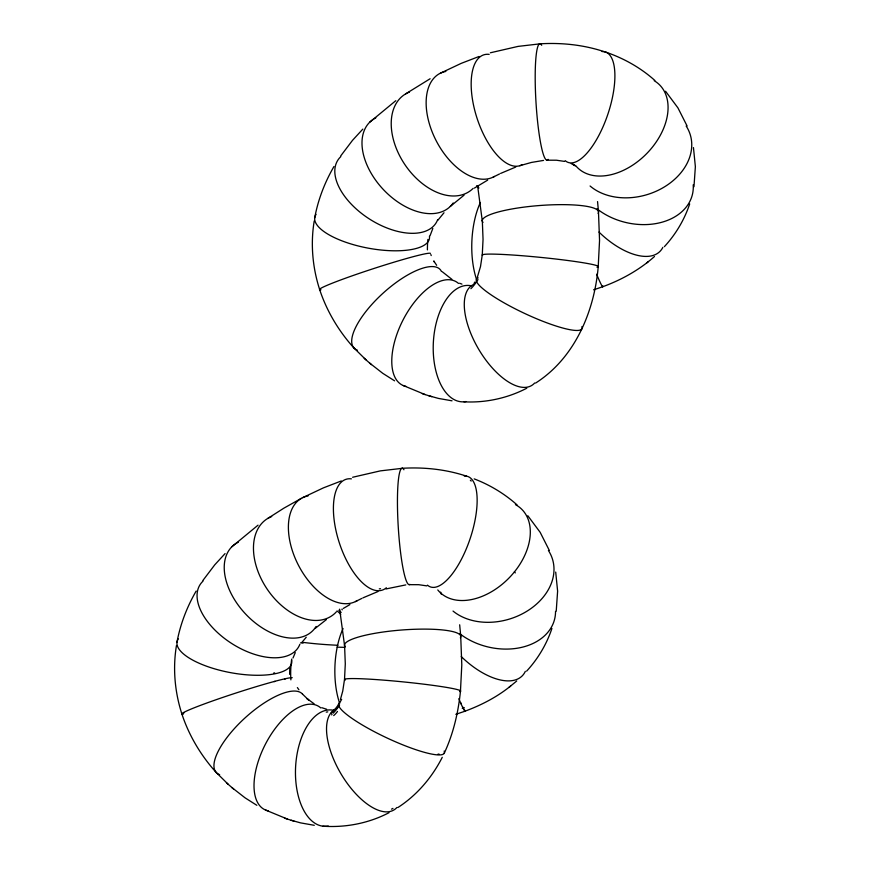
<?xml version="1.0" encoding="UTF-8"?>
<svg xmlns="http://www.w3.org/2000/svg" width="870" height="870" viewBox="0 0 870 870"><rect width="100%" height="100%" fill="white"/><g stroke="black" fill="none" stroke-linecap="round" stroke-linejoin="round"><path stroke-width="1.3" d="M344.52 679.372L345.292 663.897L344.553 644.822M482.274 254.899L483.046 239.413L482.306 220.349M460.458 691.204L461.796 664.93L460.741 636.829M598.212 266.731L599.55 240.457L598.495 212.356M344.498 679.514L342.747 691.052L340.409 699.534M482.252 255.04L480.501 266.579L477.325 277.28M460.48 691.063C458.294 712.432 453.368 733.671 444.265 753.192M598.234 266.59C594.384 311.493 574.798 358.048 535.637 383.05M556.224 611.186L557.616 591.143L555.702 572.068M693.977 186.713L695.369 166.659L693.455 147.595M176.469 645.464C172.651 668.334 174.783 692.052 181.917 714.074M314.222 220.991C310.405 243.861 312.537 267.579 319.671 289.59M176.936 642.419C180.253 624.312 186.963 606.934 196.174 591.034M314.701 217.946C318.007 199.839 324.717 182.461 333.928 166.551M430.03 235.77L432.825 228.462M689.682 203.961C684.407 219.773 675.675 234.421 664.375 246.667M551.928 628.434C546.654 644.246 537.921 658.894 526.622 671.14M292.994 658.024L295.278 652.63M442.264 757.302C432.042 777.443 416.915 795.234 397.884 807.534M474.487 282.87L474.976 282.076M473.987 283.609L474.879 282.358L474.454 282.957M340.67 155.98L352.502 140.353L362.823 129.119M202.917 580.453L214.749 564.837L225.069 553.592M437.827 220.273L444.004 212.758M301.933 642.343L306.251 637.231M369.761 122.17L395.806 100.681M450.334 206.397L464.058 195.174M232.007 546.643L258.053 525.154M602.812 286.698C621.648 279.814 639.45 269.863 654.49 256.509M646.704 262.936L648.444 261.5M465.048 711.182C481.393 705.102 497.118 697 510.69 685.973M508.939 687.42L516.736 680.982M314.994 628.553L326.304 619.657M405.714 93.851L430.128 78.746M267.96 518.324L283.859 508.178L301.346 498.358M474.411 188.083L487.668 180.123M343.215 608.489L349.914 604.596M526.774 388.216C507.525 398.221 485.58 402.995 463.906 401.81M389.02 812.689C368.804 823.27 345.629 827.783 322.9 826.195M440.394 73.2L461.176 63.379L479.087 56.474M493.192 177.11L499.576 173.935M302.64 497.673L323.422 487.863L341.323 480.947M355.438 601.594L361.822 598.408M500.641 173.413L515.747 167.051M362.888 597.886L377.993 591.524M462.253 708.354L464.286 707.625M602.682 286.763L593.568 289.84M464.928 711.247L455.815 714.313M519.76 165.713L531.494 162.429L543.554 160.417M490.354 52.787L518.107 46.393L540.118 43.837M352.6 477.271L380.353 470.877L402.364 468.31M385.954 588.957L405.801 584.901M539.911 43.826C561.596 42.521 583.607 44.816 604.269 51.689M546.936 160.189L556.474 160.221L564.554 161.407M402.157 468.299C423.842 467.005 445.853 469.289 466.516 476.162M409.172 584.662L418.72 584.694L426.8 585.88M344.607 647.367L337.168 647.149M300.552 642.843L303.097 643.158M452.041 400.82L438.393 398.406L428.932 395.785M314.287 825.304L300.639 822.889L291.167 820.269M326.642 709.257L321.846 707.712M403.278 385.54L425.136 394.578M265.524 810.024L287.383 819.051M461.937 284.131L459.599 283.239M422.331 393.697L431.77 396.676M284.577 818.181L294.006 821.149M604.835 51.808C623.181 57.953 640.429 67.523 654.86 80.464M474.183 478.881C489.897 484.894 504.535 493.736 517.106 504.937M571.177 163.571L575.353 165.8L572.775 164.18L574.722 165.441M394.599 380.832L382.767 373.328L369.576 363.007M256.846 805.315L245.014 797.801L231.822 787.491M451.878 279.324L442.232 271.712M314.124 703.797L306.969 698.566L308.839 700.198L302.488 694.097M353.829 347.859L365.987 359.854M216.075 772.342L228.234 784.327M364.204 358.299L371.436 364.639M226.45 782.772L233.682 789.112M353.775 347.804C338.604 330.937 326.718 311.036 319.616 289.46M216.021 772.277C200.85 755.421 188.964 735.509 181.863 713.944M665.55 91.241L677.926 107.869L687.104 126.009M527.796 515.714L540.172 532.342L549.351 550.482M436.675 265.296L433.749 260.946L434.456 262.12M297.366 687.572L298.921 689.769M430.835 254.518L431.215 255.562M477.63 185.865L482.295 220.947M339.659 609.152L344.542 645.42M597.549 201.579L598.506 211.758M459.675 624.79L460.752 636.242M342.312 609.826A56.43 14.551 -10.6 0 1 341.845 609.196M345.26 646.823A58.29 10.864 -4.4 0 1 401.527 630.021A58.29 10.864 -4.4 0 1 460.35 637.84M345.238 680.101A58.29 3.447 5.7 0 1 402.701 681.841A58.29 3.447 5.7 0 1 459.675 691.606M439.046 754.083A56.43 10.179 25.1 0 1 438.023 754.138M444.178 751.049A58.29 10.516 25.1 0 1 389.51 739.13A58.29 10.516 25.1 0 1 339.333 702.949M337.484 711.453A26.415 22.283 -85 0 1 333.699 715.575M392.946 808.393A56.43 26.296 59.5 0 1 391.489 809.133M331.622 714.901A56.43 26.296 59.5 0 1 332.014 714.368M396.905 807.48A58.29 27.155 59.5 0 1 341.888 775.322A58.29 27.155 59.5 0 1 336.603 708.648M328.294 826.021A58.29 31.885 -86.6 0 1 295.561 767.71A58.29 31.885 -86.6 0 1 333.612 710.301M268.21 810.84A58.29 29.004 -62.8 0 1 265.187 744.644A58.29 29.004 -62.8 0 1 320.823 707.973M326.239 712.139A56.43 30.885 -86.6 0 1 327.783 711.877M219.653 774.659A58.29 20.913 -42.3 0 1 241.294 721.426A58.29 20.913 -42.3 0 1 302.542 694.162M183.722 713.15A56.43 3.099 -18 0 1 183.972 712.889M274.083 681.645A56.43 3.099 -18 0 1 275.072 681.384M284.762 679.035A56.43 3.099 -18 0 1 285.371 678.904M183.233 714.237A58.29 3.208 -18 0 1 227.516 695.815A58.29 3.208 -18 0 1 292.244 677.686M274.67 672.858A56.43 19.858 10.5 0 1 273.68 673.065M291.58 660.015A58.29 20.51 10.5 0 1 230.278 672.597A58.29 20.51 10.5 0 1 178.317 638.874M299.867 644.268A58.29 32.451 32.7 0 1 231.007 643.039A58.29 32.451 32.7 0 1 203.036 581.116M316.104 626.454A58.29 36.747 46.8 0 1 244.97 613.35A58.29 36.747 46.8 0 1 238.326 542.206M336.309 611.893A58.29 38.541 56 0 1 267.231 589.229A58.29 38.541 56 0 1 271.701 516.541M357.353 600.528A58.29 34.343 62.5 0 1 296.833 561.987A58.29 34.343 62.5 0 1 308.078 495.922M380.516 588.675A56.43 25.219 71.9 0 1 379.287 588.87M386.367 587.761A58.29 26.046 71.9 0 1 339.104 542.173A58.29 26.046 71.9 0 1 351.404 478.848M409.868 584.357A58.29 7.438 86.5 0 1 398.025 522.924A58.29 7.438 86.5 0 1 403.941 469.756M470.355 480.207A56.43 21.413 -71.4 0 1 471.159 481.066M464.275 476.042A58.29 22.12 -71.4 0 1 470.039 538.921A58.29 22.12 -71.4 0 1 427.453 585.14M515.442 504.622A58.29 39.302 -45.4 0 1 511.136 575.744A58.29 39.302 -45.4 0 1 437.784 589.947M514.387 571.884A160.635 102.845 -6.9 0 1 515.301 572.884M548.404 550.503A58.29 44.413 -17.5 0 1 527.764 610.696A58.29 44.413 -17.5 0 1 453.031 611.066M441.329 594.286A58.29 44.413 -17.5 0 1 440.709 592.144M555.538 611.371A58.29 42.717 13.3 0 1 521.608 647.367A58.29 42.717 13.3 0 1 459.654 633.621M525.339 671.336A58.29 29.569 45.2 0 1 461.23 656.545M464.134 709.398A56.43 2.153 69.8 0 1 462.601 706.788M461.317 704.08A56.43 2.153 69.8 0 1 460.774 702.862M465.058 710.398A58.29 2.218 69.8 0 1 458.849 698.697M339.659 703.286A56.43 25.458 -87.7 0 1 343.063 628.521M337.919 645.268A369.217 207.223 -17.7 0 1 303.63 642.462M336.962 610.936A56.43 30.243 -82.2 0 1 340.768 614.318M341.649 699.36A56.43 30.243 -82.2 0 1 331.155 713.172M290.885 679.872A56.43 30.243 -82.2 0 1 291.7 659.09M338.821 610.24A58.29 31.233 -82.2 0 1 341.171 612.458M339.594 705.091A58.29 31.233 -82.2 0 1 333.156 713.193M289.656 674.37A58.29 31.233 -82.2 0 1 289.797 668.53M494.486 176.425A58.29 34.343 62.5 0 1 434.326 136.949A58.29 34.343 62.5 0 1 445.831 71.438M473.16 188.355A58.29 38.541 56 0 1 404.441 163.941A58.29 38.541 56 0 1 409.455 92.068M522.065 164.724A58.29 26.046 71.9 0 1 476.064 115.101A58.29 26.046 71.9 0 1 489.157 54.375M548.111 159.33A58.29 7.438 86.5 0 1 535.887 100.496A58.29 7.438 86.5 0 1 541.695 45.283M602.029 51.569A58.29 22.12 -71.4 0 1 607.793 114.448A58.29 22.12 -71.4 0 1 565.206 160.656M654.24 80.736A58.29 39.302 -45.4 0 1 648.302 151.913A58.29 39.302 -45.4 0 1 575.538 165.474M686.158 126.019A58.29 44.413 -17.5 0 1 665.061 186.506A58.29 44.413 -17.5 0 1 590.088 186.006M693.216 184.821A58.29 42.717 13.3 0 1 660.363 222.644A58.29 42.717 13.3 0 1 596.994 208.822M662.842 247.374A58.29 29.569 45.2 0 1 598.984 232.072M602.812 285.925A58.29 2.218 69.8 0 1 596.602 274.224M476.542 279.444A58.29 26.296 -87.7 0 1 480.392 202.46M476.575 185.767A58.29 31.233 -82.2 0 1 478.924 187.974M478.011 279.585A58.29 31.233 -82.2 0 1 470.909 288.709M427.409 249.886A58.29 31.233 -82.2 0 1 427.888 239.413M483.013 222.35A58.29 10.864 -4.4 0 1 539.28 205.548A58.29 10.864 -4.4 0 1 598.103 213.367M482.567 255.388A58.29 3.447 5.7 0 1 543.228 257.65A58.29 3.447 5.7 0 1 596.983 267.22M581.932 326.576A58.29 10.516 25.1 0 1 524.73 313.483A58.29 10.516 25.1 0 1 478.206 277.889M534.658 383.007A58.29 27.155 59.5 0 1 480.186 351.741A58.29 27.155 59.5 0 1 473.454 284.555M466.048 401.548A58.29 31.885 -86.6 0 1 433.314 343.237A58.29 31.885 -86.6 0 1 471.366 285.817M405.964 386.367A58.29 29.004 -62.8 0 1 402.897 320.269A58.29 29.004 -62.8 0 1 458.49 283.413M357.407 350.186A58.29 20.913 -42.3 0 1 381.201 294.897A58.29 20.913 -42.3 0 1 441.46 271.494M320.986 289.764A58.29 3.208 -18 0 1 367.738 270.516A58.29 3.208 -18 0 1 430.433 253.366M429.454 236.194A58.29 20.51 10.5 0 1 367.151 247.95A58.29 20.51 10.5 0 1 316.071 214.39M437.621 219.795A58.29 32.451 32.7 0 1 368.76 218.566A58.29 32.451 32.7 0 1 340.79 156.643M453.205 202.971A58.29 36.747 46.8 0 1 382.245 188.344A58.29 36.747 46.8 0 1 375.829 117.852"/></g></svg>
